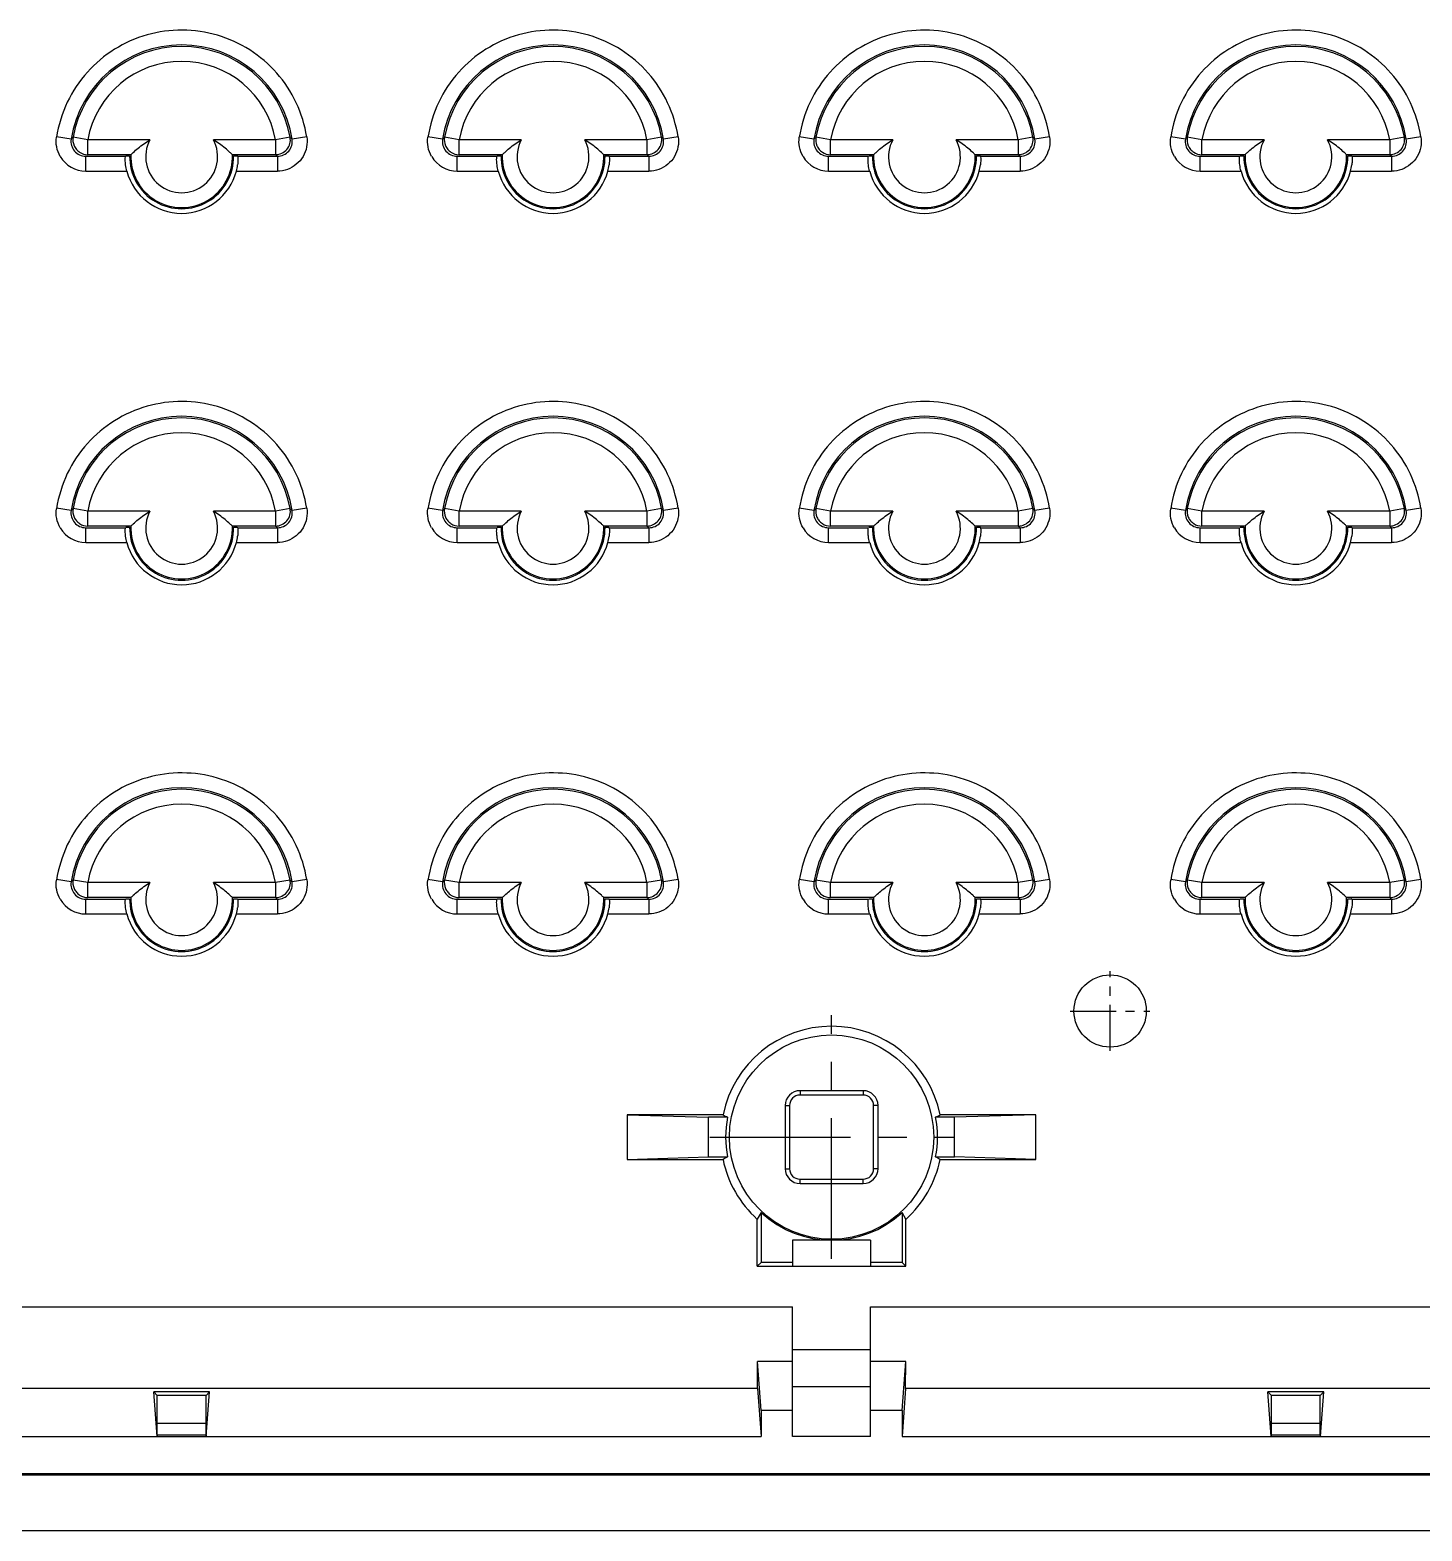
# Model space of a CAD drawing. Header units: millimetres. Extents: x 2151 to 2806, y 681 to 1136.
# Drawn here: x 2621.38 to 2658.86, y 797.6 to 838.01 of the extents above; entities that cross this region are included whole.
import ezdxf

# ---------------------------------------------------------------- set-up
doc = ezdxf.new("R2010")
doc.units = ezdxf.units.MM
doc.linetypes.add('CENTER', pattern=[50.8, 31.75, -6.35, 6.35, -6.35])

msp = doc.modelspace()

# ---------------------------------------------------------------- linework, layer by layer
at = {"color": 7, "linetype": 'Continuous'}
for p, q in [((2622.489, 835.072), (2622.094, 835.136)), ((2622.934, 835.052), (2622.541, 835.123)), ((2624.608, 835.052), (2622.934, 835.052)), ((2622.934, 834.652), (2622.934, 835.052)), ((2627.99, 835.052), (2626.317, 835.052)), ((2628.385, 835.123), (2627.991, 835.052)), ((2627.991, 835.052), (2627.991, 834.652)), ((2628.831, 835.136), (2628.437, 835.072)), ((2632.489, 835.072), (2632.094, 835.136)), ((2632.934, 835.052), (2632.541, 835.123)), ((2634.608, 835.052), (2632.934, 835.052)), ((2632.934, 834.652), (2632.934, 835.052)), ((2637.99, 835.052), (2636.317, 835.052)), ((2638.385, 835.123), (2637.991, 835.052)), ((2637.991, 835.052), (2637.991, 834.652)), ((2638.831, 835.136), (2638.437, 835.072)), ((2642.489, 835.072), (2642.094, 835.136)), ((2642.934, 835.052), (2642.541, 835.123)), ((2644.608, 835.052), (2642.934, 835.052)), ((2642.934, 834.652), (2642.934, 835.052)), ((2647.99, 835.052), (2646.317, 835.052)), ((2648.385, 835.123), (2647.991, 835.052)), ((2647.991, 835.052), (2647.991, 834.652)), ((2648.831, 835.136), (2648.437, 835.072)), ((2652.489, 835.072), (2652.094, 835.136)), ((2652.934, 835.052), (2652.541, 835.123)), ((2654.608, 835.052), (2652.934, 835.052)), ((2652.934, 834.652), (2652.934, 835.052)), ((2657.99, 835.052), (2656.317, 835.052)), ((2658.385, 835.123), (2657.991, 835.052)), ((2657.991, 835.052), (2657.991, 834.652)), ((2658.831, 835.136), (2658.437, 835.072)), ((2622.883, 834.609), (2623.952, 834.609)), ((2622.883, 834.21), (2622.883, 834.609)), ((2624.096, 834.652), (2622.934, 834.652)), ((2623.963, 834.62), (2624.063, 834.62)), ((2627.991, 834.652), (2626.83, 834.652)), ((2626.862, 834.62), (2626.962, 834.62)), ((2626.974, 834.609), (2628.042, 834.609)), ((2628.042, 834.609), (2628.042, 834.21)), ((2632.883, 834.609), (2633.952, 834.609)), ((2632.883, 834.21), (2632.883, 834.609)), ((2634.096, 834.652), (2632.934, 834.652)), ((2633.963, 834.62), (2634.063, 834.62)), ((2637.991, 834.652), (2636.83, 834.652)), ((2636.862, 834.62), (2636.962, 834.62)), ((2636.974, 834.609), (2638.042, 834.609)), ((2638.042, 834.609), (2638.042, 834.21)), ((2642.883, 834.609), (2643.952, 834.609)), ((2642.883, 834.21), (2642.883, 834.609)), ((2644.096, 834.652), (2642.934, 834.652)), ((2643.963, 834.62), (2644.063, 834.62)), ((2647.991, 834.652), (2646.83, 834.652)), ((2646.862, 834.62), (2646.962, 834.62)), ((2646.974, 834.609), (2648.042, 834.609)), ((2648.042, 834.609), (2648.042, 834.21)), ((2652.883, 834.609), (2653.952, 834.609)), ((2652.883, 834.21), (2652.883, 834.609)), ((2654.096, 834.652), (2652.934, 834.652)), ((2653.963, 834.62), (2654.063, 834.62)), ((2657.991, 834.652), (2656.83, 834.652)), ((2656.862, 834.62), (2656.962, 834.62)), ((2656.974, 834.609), (2658.042, 834.609)), ((2658.042, 834.609), (2658.042, 834.21)), ((2622.883, 834.21), (2623.988, 834.21)), ((2626.937, 834.21), (2628.042, 834.21)), ((2632.883, 834.21), (2633.988, 834.21)), ((2636.937, 834.21), (2638.042, 834.21)), ((2642.883, 834.21), (2643.988, 834.21)), ((2646.937, 834.21), (2648.042, 834.21)), ((2652.883, 834.21), (2653.988, 834.21)), ((2656.937, 834.21), (2658.042, 834.21)), ((2622.489, 825.072), (2622.094, 825.136)), ((2622.934, 825.052), (2622.541, 825.123)), ((2624.608, 825.052), (2622.934, 825.052)), ((2622.934, 824.652), (2622.934, 825.052)), ((2627.99, 825.052), (2626.317, 825.052)), ((2628.385, 825.123), (2627.991, 825.052)), ((2627.991, 825.052), (2627.991, 824.652)), ((2628.831, 825.136), (2628.437, 825.072)), ((2632.489, 825.072), (2632.094, 825.136)), ((2632.934, 825.052), (2632.541, 825.123)), ((2634.608, 825.052), (2632.934, 825.052)), ((2632.934, 824.652), (2632.934, 825.052)), ((2637.99, 825.052), (2636.317, 825.052)), ((2638.385, 825.123), (2637.991, 825.052)), ((2637.991, 825.052), (2637.991, 824.652)), ((2638.831, 825.136), (2638.437, 825.072)), ((2642.489, 825.072), (2642.094, 825.136)), ((2642.934, 825.052), (2642.541, 825.123)), ((2644.608, 825.052), (2642.934, 825.052)), ((2642.934, 824.652), (2642.934, 825.052)), ((2647.99, 825.052), (2646.317, 825.052)), ((2648.385, 825.123), (2647.991, 825.052)), ((2647.991, 825.052), (2647.991, 824.652)), ((2648.831, 825.136), (2648.437, 825.072)), ((2652.489, 825.072), (2652.094, 825.136)), ((2652.934, 825.052), (2652.541, 825.123)), ((2654.608, 825.052), (2652.934, 825.052)), ((2652.934, 824.652), (2652.934, 825.052)), ((2657.99, 825.052), (2656.317, 825.052)), ((2658.385, 825.123), (2657.991, 825.052)), ((2657.991, 825.052), (2657.991, 824.652)), ((2658.831, 825.136), (2658.437, 825.072)), ((2622.883, 824.609), (2623.952, 824.609)), ((2622.883, 824.21), (2622.883, 824.609)), ((2624.096, 824.652), (2622.934, 824.652)), ((2623.963, 824.62), (2624.063, 824.62)), ((2627.991, 824.652), (2626.83, 824.652)), ((2626.862, 824.62), (2626.962, 824.62)), ((2626.974, 824.609), (2628.042, 824.609)), ((2628.042, 824.609), (2628.042, 824.21)), ((2632.883, 824.609), (2633.952, 824.609)), ((2632.883, 824.21), (2632.883, 824.609)), ((2634.096, 824.652), (2632.934, 824.652)), ((2633.963, 824.62), (2634.063, 824.62)), ((2637.991, 824.652), (2636.83, 824.652)), ((2636.862, 824.62), (2636.962, 824.62)), ((2636.974, 824.609), (2638.042, 824.609)), ((2638.042, 824.609), (2638.042, 824.21)), ((2642.883, 824.609), (2643.952, 824.609)), ((2642.883, 824.21), (2642.883, 824.609)), ((2644.096, 824.652), (2642.934, 824.652)), ((2643.963, 824.62), (2644.063, 824.62)), ((2647.991, 824.652), (2646.83, 824.652)), ((2646.862, 824.62), (2646.962, 824.62)), ((2646.974, 824.609), (2648.042, 824.609)), ((2648.042, 824.609), (2648.042, 824.21)), ((2652.883, 824.609), (2653.952, 824.609)), ((2652.883, 824.21), (2652.883, 824.609)), ((2654.096, 824.652), (2652.934, 824.652)), ((2653.963, 824.62), (2654.063, 824.62)), ((2657.991, 824.652), (2656.83, 824.652)), ((2656.862, 824.62), (2656.962, 824.62)), ((2656.974, 824.609), (2658.042, 824.609)), ((2658.042, 824.609), (2658.042, 824.21)), ((2622.883, 824.21), (2623.988, 824.21)), ((2626.937, 824.21), (2628.042, 824.21)), ((2632.883, 824.21), (2633.988, 824.21)), ((2636.937, 824.21), (2638.042, 824.21)), ((2642.883, 824.21), (2643.988, 824.21)), ((2646.937, 824.21), (2648.042, 824.21)), ((2652.883, 824.21), (2653.988, 824.21)), ((2656.937, 824.21), (2658.042, 824.21)), ((2622.489, 815.072), (2622.094, 815.136)), ((2628.831, 815.136), (2628.437, 815.072)), ((2632.489, 815.072), (2632.094, 815.136)), ((2638.831, 815.136), (2638.437, 815.072)), ((2642.489, 815.072), (2642.094, 815.136)), ((2648.831, 815.136), (2648.437, 815.072)), ((2652.489, 815.072), (2652.094, 815.136)), ((2658.831, 815.136), (2658.437, 815.072)), ((2622.934, 815.052), (2622.541, 815.123)), ((2624.608, 815.052), (2622.934, 815.052)), ((2622.934, 814.652), (2622.934, 815.052)), ((2627.99, 815.052), (2626.317, 815.052)), ((2628.385, 815.123), (2627.991, 815.052)), ((2627.991, 815.052), (2627.991, 814.652)), ((2632.934, 815.052), (2632.541, 815.123)), ((2634.608, 815.052), (2632.934, 815.052)), ((2632.934, 814.652), (2632.934, 815.052)), ((2637.99, 815.052), (2636.317, 815.052)), ((2638.385, 815.123), (2637.991, 815.052)), ((2637.991, 815.052), (2637.991, 814.652)), ((2642.934, 815.052), (2642.541, 815.123)), ((2644.608, 815.052), (2642.934, 815.052)), ((2642.934, 814.652), (2642.934, 815.052)), ((2647.99, 815.052), (2646.317, 815.052)), ((2648.385, 815.123), (2647.991, 815.052)), ((2647.991, 815.052), (2647.991, 814.652)), ((2652.934, 815.052), (2652.541, 815.123)), ((2654.608, 815.052), (2652.934, 815.052)), ((2652.934, 814.652), (2652.934, 815.052)), ((2657.99, 815.052), (2656.317, 815.052)), ((2658.385, 815.123), (2657.991, 815.052)), ((2657.991, 815.052), (2657.991, 814.652)), ((2622.883, 814.609), (2623.952, 814.609)), ((2622.883, 814.21), (2622.883, 814.609)), ((2624.096, 814.652), (2622.934, 814.652)), ((2623.963, 814.62), (2624.063, 814.62)), ((2627.991, 814.652), (2626.83, 814.652)), ((2626.862, 814.62), (2626.962, 814.62)), ((2626.974, 814.609), (2628.042, 814.609)), ((2628.042, 814.609), (2628.042, 814.21)), ((2632.883, 814.609), (2633.952, 814.609)), ((2632.883, 814.21), (2632.883, 814.609)), ((2634.096, 814.652), (2632.934, 814.652)), ((2633.963, 814.62), (2634.063, 814.62)), ((2637.991, 814.652), (2636.83, 814.652)), ((2636.862, 814.62), (2636.962, 814.62)), ((2636.974, 814.609), (2638.042, 814.609)), ((2638.042, 814.609), (2638.042, 814.21)), ((2642.883, 814.609), (2643.952, 814.609)), ((2642.883, 814.21), (2642.883, 814.609)), ((2644.096, 814.652), (2642.934, 814.652)), ((2643.963, 814.62), (2644.063, 814.62)), ((2647.991, 814.652), (2646.83, 814.652)), ((2646.862, 814.62), (2646.962, 814.62)), ((2646.974, 814.609), (2648.042, 814.609)), ((2648.042, 814.609), (2648.042, 814.21)), ((2652.883, 814.609), (2653.952, 814.609)), ((2652.883, 814.21), (2652.883, 814.609)), ((2654.096, 814.652), (2652.934, 814.652)), ((2653.963, 814.62), (2654.063, 814.62)), ((2657.991, 814.652), (2656.83, 814.652)), ((2656.862, 814.62), (2656.962, 814.62)), ((2656.974, 814.609), (2658.042, 814.609)), ((2658.042, 814.609), (2658.042, 814.21)), ((2622.883, 814.21), (2623.988, 814.21)), ((2626.937, 814.21), (2628.042, 814.21)), ((2632.883, 814.21), (2633.988, 814.21)), ((2636.937, 814.21), (2638.042, 814.21)), ((2642.883, 814.21), (2643.988, 814.21)), ((2646.937, 814.21), (2648.042, 814.21)), ((2652.883, 814.21), (2653.988, 814.21)), ((2656.937, 814.21), (2658.042, 814.21)), ((2643.813, 809.451), (2642.113, 809.451)), ((2642.113, 809.451), (2642.113, 809.333)), ((2643.813, 809.333), (2642.113, 809.333)), ((2643.813, 809.451), (2643.813, 809.333)), ((2640.04, 808.801), (2637.463, 808.801)), ((2637.463, 808.801), (2639.65, 808.735)), ((2637.463, 808.801), (2637.463, 807.601)), ((2640.161, 808.735), (2639.65, 808.735)), ((2639.65, 807.666), (2639.65, 808.735)), ((2641.713, 809.051), (2641.831, 809.051)), ((2641.713, 809.051), (2641.713, 807.351)), ((2641.831, 809.051), (2641.831, 807.351)), ((2644.213, 809.051), (2644.095, 809.051)), ((2644.095, 807.351), (2644.095, 809.051)), ((2644.213, 807.351), (2644.213, 809.051)), ((2646.275, 808.735), (2645.765, 808.735)), ((2648.463, 808.801), (2645.885, 808.801)), ((2648.463, 808.801), (2646.275, 808.735)), ((2646.275, 807.666), (2646.275, 808.735)), ((2648.463, 807.601), (2648.463, 808.801)), ((2637.463, 807.601), (2639.65, 807.666)), ((2637.463, 807.601), (2640.04, 807.601)), ((2639.65, 807.666), (2640.161, 807.666)), ((2645.765, 807.666), (2646.275, 807.666)), ((2645.885, 807.601), (2648.463, 807.601)), ((2648.463, 807.601), (2646.275, 807.666)), ((2641.713, 807.351), (2641.831, 807.351)), ((2642.113, 807.069), (2643.813, 807.069)), ((2642.113, 806.951), (2642.113, 807.069)), ((2643.813, 806.951), (2643.813, 807.069)), ((2644.213, 807.351), (2644.095, 807.351)), ((2642.113, 806.951), (2643.813, 806.951)), ((2641.066, 806.172), (2640.963, 805.987)), ((2640.963, 804.723), (2640.963, 805.987)), ((2641.066, 806.172), (2641.066, 804.826)), ((2644.963, 805.987), (2644.86, 806.172)), ((2644.86, 806.172), (2644.86, 804.826)), ((2644.963, 804.723), (2644.963, 805.987)), ((2644.013, 805.423), (2641.913, 805.423)), ((2641.913, 805.423), (2641.913, 804.729)), ((2644.013, 805.423), (2644.013, 804.729)), ((2641.066, 804.826), (2640.963, 804.723)), ((2640.963, 804.723), (2644.963, 804.723)), ((2641.913, 804.826), (2641.066, 804.826)), ((2644.86, 804.826), (2644.013, 804.826)), ((2644.86, 804.826), (2644.963, 804.723)), ((2611.513, 803.633), (2641.913, 803.633)), ((2641.913, 800.138), (2641.913, 803.633)), ((2644.013, 803.633), (2689.491, 803.633)), ((2644.013, 800.138), (2644.013, 803.633)), ((2644.013, 802.477), (2641.913, 802.477)), ((2641.913, 802.161), (2640.967, 802.161)), ((2641.066, 800.838), (2640.967, 802.161)), ((2640.968, 801.435), (2640.967, 802.161)), ((2644.959, 802.161), (2644.013, 802.161)), ((2644.86, 800.838), (2644.959, 802.161)), ((2644.957, 801.435), (2644.959, 802.161)), ((2640.968, 801.435), (2612.457, 801.435)), ((2640.968, 801.435), (2641.066, 800.138)), ((2644.013, 801.478), (2641.913, 801.478)), ((2644.957, 801.435), (2644.86, 800.138)), ((2689.491, 801.435), (2644.957, 801.435)), ((2626.213, 801.338), (2624.713, 801.338)), ((2624.806, 801.245), (2624.713, 801.338)), ((2624.803, 800.138), (2624.713, 801.338)), ((2624.805, 800.182), (2624.806, 801.245)), ((2626.12, 801.245), (2624.806, 801.245)), ((2626.12, 801.245), (2626.213, 801.338)), ((2626.12, 800.182), (2626.12, 801.245)), ((2626.123, 800.138), (2626.213, 801.338)), ((2656.213, 801.338), (2654.713, 801.338)), ((2654.806, 801.245), (2654.713, 801.338)), ((2654.803, 800.138), (2654.713, 801.338)), ((2654.805, 800.182), (2654.806, 801.245)), ((2656.12, 801.245), (2654.806, 801.245)), ((2656.12, 801.245), (2656.213, 801.338)), ((2656.12, 800.182), (2656.12, 801.245)), ((2656.123, 800.138), (2656.213, 801.338)), ((2641.913, 800.838), (2641.066, 800.838)), ((2641.066, 800.838), (2641.066, 800.138)), ((2644.86, 800.838), (2644.013, 800.838)), ((2644.86, 800.838), (2644.86, 800.138)), ((2624.805, 800.182), (2624.803, 800.138)), ((2624.805, 800.182), (2626.12, 800.182)), ((2624.806, 800.498), (2626.12, 800.498)), ((2626.12, 800.182), (2626.123, 800.138)), ((2654.805, 800.182), (2654.803, 800.138)), ((2654.805, 800.182), (2656.12, 800.182)), ((2654.806, 800.498), (2656.12, 800.498)), ((2656.12, 800.182), (2656.123, 800.138)), ((2612.36, 800.138), (2641.066, 800.138)), ((2644.013, 800.138), (2641.913, 800.138)), ((2644.86, 800.138), (2707.427, 800.138)), ((2707.467, 799.097), (2584.963, 799.097)), ((2707.467, 799.138), (2585.003, 799.138)), ((2707.47, 797.596), (2583.463, 797.596))]:
    msp.add_line(p, q, dxfattribs=at)
at = {"color": 1, "linetype": 'CENTER', "ltscale": 0.038953}
for p, q in [((2650.463, 810.525), (2650.463, 812.667)), ((2649.391, 811.596), (2651.534, 811.596))]:
    msp.add_line(p, q, dxfattribs=at)
at = {"color": 1, "linetype": 'CENTER', "ltscale": 0.119341}
for p, q in [((2642.963, 804.919), (2642.963, 811.483)), ((2639.681, 808.201), (2646.245, 808.201))]:
    msp.add_line(p, q, dxfattribs=at)
at = {"color": 7, "linetype": 'Continuous'}
for centre, radius in [((2650.463, 811.596), 0.974), ((2642.963, 808.201), 2.75)]:
    msp.add_circle(centre, radius, dxfattribs=at)
for centre, radius, start, end in [((2625.463, 834.596), 3.012, 9.1024, 170.8976), ((2625.463, 834.596), 2.969, 10.2257, 169.7742), ((2635.463, 834.596), 3.012, 9.1024, 170.8976), ((2635.463, 834.596), 2.969, 10.2257, 169.7742), ((2645.463, 834.596), 3.012, 9.1024, 170.8976), ((2645.463, 834.596), 2.969, 10.2257, 169.7742), ((2655.463, 834.596), 3.012, 9.1024, 170.8976), ((2655.463, 834.596), 2.969, 10.2257, 169.7742), ((2625.463, 834.596), 2.569, 10.2285, 169.7732), ((2635.463, 834.596), 2.569, 10.2285, 169.7732), ((2645.463, 834.596), 2.569, 10.2285, 169.7732), ((2655.463, 834.596), 2.569, 10.2285, 169.7732), ((2622.882, 835.008), 0.399, 170.8764, 270.1536), ((2627.946, 829.504), 7.797, 133.8922, 134.426), ((2625.463, 834.596), 0.968, 151.8984, 28.1016), ((2627.99, 835.053), 0.4, 270.104, 10.1219), ((2628.043, 835.008), 0.399, 269.8554, 9.2464), ((2623.102, 829.63), 7.621, 45.5706, 46.1167), ((2632.882, 835.008), 0.399, 170.8764, 270.1536), ((2637.946, 829.504), 7.797, 133.8922, 134.426), ((2635.463, 834.596), 0.968, 151.8984, 28.1016), ((2637.99, 835.053), 0.4, 270.104, 10.1219), ((2638.043, 835.008), 0.399, 269.8554, 9.2464), ((2633.102, 829.63), 7.621, 45.5706, 46.1167), ((2642.882, 835.008), 0.399, 170.8764, 270.1536), ((2647.946, 829.504), 7.797, 133.8922, 134.426), ((2645.463, 834.596), 0.968, 151.8984, 28.1016), ((2647.99, 835.053), 0.4, 270.104, 10.1219), ((2648.043, 835.008), 0.399, 269.8554, 9.2464), ((2643.102, 829.63), 7.621, 45.5706, 46.1167), ((2652.882, 835.008), 0.399, 170.8764, 270.1536), ((2657.946, 829.504), 7.797, 133.8922, 134.426), ((2655.463, 834.596), 0.968, 151.8984, 28.1016), ((2657.99, 835.053), 0.4, 270.104, 10.1219), ((2658.043, 835.008), 0.399, 269.8554, 9.2464), ((2653.102, 829.63), 7.621, 45.5706, 46.1167), ((2622.884, 835.01), 0.8, 210.5745, 269.9782), ((2625.463, 834.596), 1.4, 178.9995, 1.0005), ((2625.463, 834.596), 1.368, 177.6389, 2.3611), ((2623.995, 831.604), 4.232, 45.2554, 45.4667), ((2623.525, 829.31), 6.963, 49.5552, 50.1022), ((2632.884, 835.01), 0.8, 210.5745, 269.9783), ((2635.463, 834.596), 1.4, 178.9995, 1.0005), ((2635.463, 834.596), 1.368, 177.6389, 2.3611), ((2633.995, 831.604), 4.232, 45.2554, 45.4667), ((2633.525, 829.31), 6.963, 49.5552, 50.1022), ((2642.884, 835.01), 0.8, 210.5745, 269.9782), ((2645.463, 834.596), 1.4, 178.9995, 1.0005), ((2645.463, 834.596), 1.368, 177.6389, 2.3611), ((2643.995, 831.604), 4.232, 45.2554, 45.4667), ((2643.525, 829.31), 6.963, 49.5552, 50.1022), ((2652.884, 835.01), 0.8, 210.5745, 269.9782), ((2655.463, 834.596), 1.4, 178.9995, 1.0005), ((2655.463, 834.596), 1.368, 177.6389, 2.3611), ((2653.995, 831.604), 4.232, 45.2554, 45.4667), ((2653.525, 829.31), 6.963, 49.5552, 50.1022), ((2625.463, 834.596), 1.524, 194.6781, 345.3219), ((2625.662, 834.545), 1.319, 345.2528, 352.688), ((2635.463, 834.596), 1.524, 194.6781, 345.3219), ((2635.662, 834.545), 1.319, 345.2528, 352.688), ((2645.463, 834.596), 1.524, 194.6781, 345.3219), ((2645.662, 834.545), 1.319, 345.2528, 352.688), ((2655.463, 834.596), 1.524, 194.6781, 345.3219), ((2655.662, 834.545), 1.319, 345.2528, 352.688), ((2625.463, 824.596), 3.012, 9.1024, 170.8976), ((2625.463, 824.596), 2.969, 10.2257, 169.7742), ((2635.463, 824.596), 3.012, 9.1024, 170.8976), ((2635.463, 824.596), 2.969, 10.2257, 169.7742), ((2645.463, 824.596), 3.012, 9.1024, 170.8976), ((2645.463, 824.596), 2.969, 10.2257, 169.7742), ((2655.463, 824.596), 3.012, 9.1024, 170.8976), ((2655.463, 824.596), 2.969, 10.2257, 169.7742), ((2625.463, 824.596), 2.569, 10.2285, 169.7732), ((2635.463, 824.596), 2.569, 10.2285, 169.7732), ((2645.463, 824.596), 2.569, 10.2285, 169.7732), ((2655.463, 824.596), 2.569, 10.2285, 169.7732), ((2622.882, 825.008), 0.399, 170.8764, 270.1536), ((2627.946, 819.504), 7.797, 133.8922, 134.426), ((2625.463, 824.596), 0.968, 151.8984, 28.1016), ((2627.99, 825.053), 0.4, 270.104, 10.1219), ((2628.043, 825.008), 0.399, 269.8554, 9.2464), ((2623.102, 819.63), 7.621, 45.5706, 46.1167), ((2632.882, 825.008), 0.399, 170.8764, 270.1536), ((2637.946, 819.504), 7.797, 133.8922, 134.426), ((2635.463, 824.596), 0.968, 151.8984, 28.1016), ((2637.99, 825.053), 0.4, 270.104, 10.1219), ((2638.043, 825.008), 0.399, 269.8554, 9.2464), ((2633.102, 819.63), 7.621, 45.5706, 46.1167), ((2642.882, 825.008), 0.399, 170.8764, 270.1536), ((2647.946, 819.504), 7.797, 133.8922, 134.426), ((2645.463, 824.596), 0.968, 151.8984, 28.1016), ((2647.99, 825.053), 0.4, 270.104, 10.1219), ((2648.043, 825.008), 0.399, 269.8554, 9.2464), ((2643.102, 819.63), 7.621, 45.5706, 46.1167), ((2652.882, 825.008), 0.399, 170.8764, 270.1536), ((2657.946, 819.504), 7.797, 133.8922, 134.426), ((2655.463, 824.596), 0.968, 151.8984, 28.1016), ((2657.99, 825.053), 0.4, 270.104, 10.1219), ((2658.043, 825.008), 0.399, 269.8554, 9.2464), ((2653.102, 819.63), 7.621, 45.5706, 46.1167), ((2622.884, 825.01), 0.8, 210.5745, 269.9782), ((2625.463, 824.596), 1.4, 178.9995, 1.0005), ((2625.463, 824.596), 1.368, 177.6389, 2.3611), ((2623.995, 821.604), 4.232, 45.2554, 45.4667), ((2623.525, 819.31), 6.963, 49.5552, 50.1022), ((2632.884, 825.01), 0.8, 210.5745, 269.9782), ((2635.463, 824.596), 1.4, 178.9995, 1.0005), ((2635.463, 824.596), 1.368, 177.6389, 2.3611), ((2633.995, 821.604), 4.232, 45.2554, 45.4667), ((2633.525, 819.31), 6.963, 49.5552, 50.1022), ((2642.884, 825.01), 0.8, 210.5745, 269.9782), ((2645.463, 824.596), 1.4, 178.9995, 1.0005), ((2645.463, 824.596), 1.368, 177.6389, 2.3611), ((2643.995, 821.604), 4.232, 45.2554, 45.4667), ((2643.525, 819.31), 6.963, 49.5552, 50.1022), ((2652.884, 825.01), 0.8, 210.5745, 269.9782), ((2655.463, 824.596), 1.4, 178.9995, 1.0005), ((2655.463, 824.596), 1.368, 177.6389, 2.3611), ((2653.995, 821.604), 4.232, 45.2554, 45.4667), ((2653.525, 819.31), 6.963, 49.5552, 50.1022), ((2625.463, 824.596), 1.524, 194.6781, 345.3219), ((2625.662, 824.545), 1.319, 345.2528, 352.688), ((2635.463, 824.596), 1.524, 194.6781, 345.3219), ((2635.662, 824.545), 1.319, 345.2528, 352.688), ((2645.463, 824.596), 1.524, 194.6781, 345.3219), ((2645.662, 824.545), 1.319, 345.2528, 352.688), ((2655.463, 824.596), 1.524, 194.6781, 345.3219), ((2655.662, 824.545), 1.319, 345.2528, 352.688), ((2625.463, 814.596), 3.012, 9.1024, 170.8976), ((2625.463, 814.596), 2.969, 10.2257, 169.7742), ((2635.463, 814.596), 3.012, 9.1024, 170.8976), ((2635.463, 814.596), 2.969, 10.2257, 169.7742), ((2645.463, 814.596), 3.012, 9.1024, 170.8976), ((2645.463, 814.596), 2.969, 10.2257, 169.7742), ((2655.463, 814.596), 3.012, 9.1024, 170.8976), ((2655.463, 814.596), 2.969, 10.2257, 169.7742), ((2625.463, 814.596), 2.569, 10.2285, 169.7732), ((2635.463, 814.596), 2.569, 10.2285, 169.7732), ((2645.463, 814.596), 2.569, 10.2285, 169.7732), ((2655.463, 814.596), 2.569, 10.2285, 169.7732), ((2622.882, 815.008), 0.399, 170.8764, 270.1536), ((2627.946, 809.504), 7.797, 133.8922, 134.426), ((2625.463, 814.596), 0.968, 151.8984, 28.1016), ((2627.99, 815.053), 0.4, 270.104, 10.1219), ((2628.043, 815.008), 0.399, 269.8554, 9.2464), ((2623.102, 809.63), 7.621, 45.5706, 46.1167), ((2632.882, 815.008), 0.399, 170.8764, 270.1536), ((2637.946, 809.504), 7.797, 133.8922, 134.426), ((2635.463, 814.596), 0.968, 151.8984, 28.1016), ((2637.99, 815.053), 0.4, 270.104, 10.1219), ((2638.043, 815.008), 0.399, 269.8554, 9.2464), ((2633.102, 809.63), 7.621, 45.5706, 46.1167), ((2642.882, 815.008), 0.399, 170.8764, 270.1536), ((2647.946, 809.504), 7.797, 133.8922, 134.426), ((2645.463, 814.596), 0.968, 151.8984, 28.1016), ((2647.99, 815.053), 0.4, 270.104, 10.1219), ((2648.043, 815.008), 0.399, 269.8554, 9.2464), ((2643.102, 809.63), 7.621, 45.5706, 46.1167), ((2652.882, 815.008), 0.399, 170.8764, 270.1536), ((2657.946, 809.504), 7.797, 133.8922, 134.426), ((2655.463, 814.596), 0.968, 151.8984, 28.1016), ((2657.99, 815.053), 0.4, 270.104, 10.1219), ((2658.043, 815.008), 0.399, 269.8554, 9.2464), ((2653.102, 809.63), 7.621, 45.5706, 46.1167), ((2622.884, 815.01), 0.8, 210.5745, 269.9782), ((2625.463, 814.596), 1.4, 178.9995, 1.0005), ((2625.463, 814.596), 1.368, 177.6389, 2.3611), ((2625.662, 814.545), 1.319, 345.2528, 352.688), ((2623.995, 811.604), 4.232, 45.2554, 45.4667), ((2623.525, 809.31), 6.963, 49.5552, 50.1022), ((2632.884, 815.01), 0.8, 210.5745, 269.9782), ((2635.463, 814.596), 1.4, 178.9995, 1.0005), ((2635.463, 814.596), 1.368, 177.6389, 2.3611), ((2635.662, 814.545), 1.319, 345.2528, 352.688), ((2633.995, 811.604), 4.232, 45.2554, 45.4667), ((2633.525, 809.31), 6.963, 49.5552, 50.1022), ((2642.884, 815.01), 0.8, 210.5745, 269.9782), ((2645.463, 814.596), 1.4, 178.9995, 1.0005), ((2645.463, 814.596), 1.368, 177.6389, 2.3611), ((2645.662, 814.545), 1.319, 345.2528, 352.688), ((2643.995, 811.604), 4.232, 45.2554, 45.4667), ((2643.525, 809.31), 6.963, 49.5552, 50.1022), ((2652.884, 815.01), 0.8, 210.5745, 269.9782), ((2655.463, 814.596), 1.4, 178.9995, 1.0005), ((2655.463, 814.596), 1.368, 177.6389, 2.3611), ((2655.662, 814.545), 1.319, 345.2528, 352.688), ((2653.995, 811.604), 4.232, 45.2554, 45.4667), ((2653.525, 809.31), 6.963, 49.5552, 50.1022), ((2625.463, 814.596), 1.524, 194.6781, 345.3219), ((2635.463, 814.596), 1.524, 194.6781, 345.3219), ((2645.463, 814.596), 1.524, 194.6781, 345.3219), ((2655.463, 814.596), 1.524, 194.6781, 345.3219), ((2642.963, 808.201), 2.984, 11.6015, 168.3985), ((2642.113, 809.051), 0.4, 90, 180), ((2642.113, 809.051), 0.282, 90, 180), ((2643.813, 809.051), 0.4, 0, 90), ((2643.813, 809.051), 0.282, 0, 90), ((2672.647, 868.68), 68.181, 241.42937, 241.54459), ((2642.963, 808.201), 2.853, 169.1996, 190.8004), ((2613.692, 867.918), 67.315, 298.45467, 298.57137), ((2642.963, 808.201), 2.853, 349.1996, 10.8004), ((2672.234, 748.484), 67.315, 118.45467, 118.57137), ((2642.963, 808.201), 2.984, 191.6015, 227.9061), ((2642.963, 808.201), 2.984, 312.0939, 348.3985), ((2613.278, 747.722), 68.181, 61.42937, 61.54459), ((2642.113, 807.351), 0.4, 180, 270), ((2642.113, 807.351), 0.282, 180, 270), ((2643.813, 807.351), 0.4, 270, 0), ((2643.813, 807.351), 0.282, 270, 0), ((2642.963, 808.201), 2.777, 226.9227, 313.0773)]:
    msp.add_arc(centre, radius, start, end, dxfattribs=at)
for points, start_tangent, end_tangent in [([(2628.831, 835.133), (2628.549, 836.05), (2628.024, 836.85), (2627.297, 837.472), (2626.426, 837.869), (2625.479, 838.007), (2624.531, 837.878), (2623.656, 837.49), (2622.924, 836.875), (2622.385, 836.069), (2622.094, 835.121)], (-0.1582, 0.987407), (-0.1582, -0.987407)), ([(2638.831, 835.133), (2638.549, 836.05), (2638.024, 836.85), (2637.297, 837.472), (2636.426, 837.869), (2635.479, 838.007), (2634.531, 837.878), (2633.656, 837.49), (2632.924, 836.875), (2632.385, 836.069), (2632.094, 835.121)], (-0.1582, 0.987407), (-0.1582, -0.987407)), ([(2648.831, 835.133), (2648.549, 836.05), (2648.024, 836.85), (2647.297, 837.472), (2646.426, 837.869), (2645.479, 838.007), (2644.531, 837.878), (2643.656, 837.49), (2642.924, 836.875), (2642.385, 836.069), (2642.094, 835.121)], (-0.1582, 0.987407), (-0.1582, -0.987407)), ([(2658.831, 835.133), (2658.549, 836.05), (2658.024, 836.85), (2657.297, 837.472), (2656.426, 837.869), (2655.479, 838.007), (2654.531, 837.878), (2653.656, 837.49), (2652.924, 836.875), (2652.385, 836.069), (2652.094, 835.121)], (-0.1582, 0.987407), (-0.1582, -0.987407)), ([(2622.195, 834.603), (2622.098, 834.86), (2622.094, 835.121)], (-0.508458, 0.861087), (0.158023, 0.987435)), ([(2622.541, 835.123), (2622.567, 834.895), (2622.628, 834.796)], (-0.179302, -0.983794), (0.641293, -0.767296)), ([(2624.096, 834.652), (2624.161, 834.713), (2624.29, 834.826), (2624.446, 834.945), (2624.608, 835.052)], (0.721525, 0.692388), (0.857623, 0.514278)), ([(2626.83, 834.652), (2626.764, 834.713), (2626.635, 834.826), (2626.479, 834.945), (2626.317, 835.052)], (-0.721525, 0.692388), (-0.857623, 0.514278)), ([(2628.831, 835.133), (2628.827, 834.86), (2628.731, 834.603), (2628.551, 834.393), (2628.313, 834.257), (2628.042, 834.21)], (0.158024, -0.987435), (-1, -0.000075)), ([(2632.195, 834.603), (2632.098, 834.86), (2632.094, 835.121)], (-0.508458, 0.861087), (0.158023, 0.987435)), ([(2632.541, 835.123), (2632.567, 834.895), (2632.628, 834.796)], (-0.179302, -0.983794), (0.641293, -0.767296)), ([(2634.096, 834.652), (2634.161, 834.713), (2634.29, 834.826), (2634.446, 834.945), (2634.608, 835.052)], (0.721525, 0.692388), (0.857623, 0.514278)), ([(2636.83, 834.652), (2636.764, 834.713), (2636.635, 834.826), (2636.479, 834.945), (2636.317, 835.052)], (-0.721525, 0.692388), (-0.857623, 0.514278)), ([(2638.831, 835.133), (2638.827, 834.86), (2638.731, 834.603), (2638.551, 834.393), (2638.313, 834.257), (2638.042, 834.21)], (0.158024, -0.987435), (-1, -0.000075)), ([(2642.195, 834.603), (2642.098, 834.86), (2642.094, 835.121)], (-0.508458, 0.861087), (0.158023, 0.987435)), ([(2642.541, 835.123), (2642.567, 834.895), (2642.628, 834.796)], (-0.179302, -0.983794), (0.641293, -0.767296)), ([(2644.096, 834.652), (2644.161, 834.713), (2644.29, 834.826), (2644.446, 834.945), (2644.608, 835.052)], (0.721525, 0.692388), (0.857623, 0.514278)), ([(2646.83, 834.652), (2646.764, 834.713), (2646.635, 834.826), (2646.479, 834.945), (2646.317, 835.052)], (-0.721525, 0.692388), (-0.857623, 0.514278)), ([(2648.831, 835.133), (2648.827, 834.86), (2648.731, 834.603), (2648.551, 834.393), (2648.313, 834.257), (2648.042, 834.21)], (0.158024, -0.987435), (-1, -0.000075)), ([(2652.195, 834.603), (2652.098, 834.86), (2652.094, 835.121)], (-0.508458, 0.861087), (0.158023, 0.987435)), ([(2652.541, 835.123), (2652.567, 834.895), (2652.628, 834.796)], (-0.179302, -0.983794), (0.641293, -0.767296)), ([(2654.096, 834.652), (2654.161, 834.713), (2654.29, 834.826), (2654.446, 834.945), (2654.608, 835.052)], (0.721525, 0.692388), (0.857623, 0.514278)), ([(2656.83, 834.652), (2656.764, 834.713), (2656.635, 834.826), (2656.479, 834.945), (2656.317, 835.052)], (-0.721525, 0.692388), (-0.857623, 0.514278)), ([(2658.831, 835.133), (2658.827, 834.86), (2658.731, 834.603), (2658.551, 834.393), (2658.313, 834.257), (2658.042, 834.21)], (0.158024, -0.987435), (-1, -0.000075)), ([(2622.628, 834.796), (2622.714, 834.719), (2622.934, 834.652)], (0.641293, -0.767296), (0.999989, -0.004602)), ([(2623.988, 834.21), (2623.955, 834.377), (2623.945, 834.515), (2623.949, 834.596)], (-0.253388, 0.967365), (0.12877, 0.991674)), ([(2623.949, 834.596), (2623.952, 834.609)], (0.12877, 0.991674), (0.710254, 0.703945)), ([(2626.977, 834.596), (2626.98, 834.515), (2626.97, 834.377)], (0.12877, -0.991674), (-0.125954, -0.992036)), ([(2632.628, 834.796), (2632.714, 834.719), (2632.934, 834.652)], (0.641293, -0.767296), (0.999989, -0.004602)), ([(2633.988, 834.21), (2633.955, 834.377), (2633.945, 834.515), (2633.949, 834.596)], (-0.253388, 0.967365), (0.12877, 0.991674)), ([(2633.949, 834.596), (2633.952, 834.609)], (0.12877, 0.991674), (0.710254, 0.703945)), ([(2636.977, 834.596), (2636.98, 834.515), (2636.97, 834.377)], (0.12877, -0.991674), (-0.125954, -0.992036)), ([(2642.628, 834.796), (2642.714, 834.719), (2642.934, 834.652)], (0.641293, -0.767296), (0.999989, -0.004602)), ([(2643.988, 834.21), (2643.955, 834.377), (2643.945, 834.515), (2643.949, 834.596)], (-0.253388, 0.967365), (0.12877, 0.991674)), ([(2643.949, 834.596), (2643.952, 834.609)], (0.12877, 0.991674), (0.710254, 0.703945)), ([(2646.977, 834.596), (2646.98, 834.515), (2646.97, 834.377)], (0.12877, -0.991674), (-0.125954, -0.992036)), ([(2652.628, 834.796), (2652.714, 834.719), (2652.934, 834.652)], (0.641293, -0.767296), (0.999989, -0.004602)), ([(2653.988, 834.21), (2653.955, 834.377), (2653.945, 834.515), (2653.949, 834.596)], (-0.253388, 0.967365), (0.12877, 0.991674)), ([(2653.949, 834.596), (2653.952, 834.609)], (0.12877, 0.991674), (0.710254, 0.703945)), ([(2656.977, 834.596), (2656.98, 834.515), (2656.97, 834.377)], (0.12877, -0.991674), (-0.125954, -0.992036)), ([(2628.831, 825.133), (2628.549, 826.05), (2628.024, 826.85), (2627.297, 827.472), (2626.426, 827.869), (2625.479, 828.007), (2624.531, 827.878), (2623.656, 827.49), (2622.924, 826.875), (2622.385, 826.069), (2622.094, 825.121)], (-0.1582, 0.987407), (-0.1582, -0.987407)), ([(2638.831, 825.133), (2638.549, 826.05), (2638.024, 826.85), (2637.297, 827.472), (2636.426, 827.869), (2635.479, 828.007), (2634.531, 827.878), (2633.656, 827.49), (2632.924, 826.875), (2632.385, 826.069), (2632.094, 825.121)], (-0.1582, 0.987407), (-0.1582, -0.987407)), ([(2648.831, 825.133), (2648.549, 826.05), (2648.024, 826.85), (2647.297, 827.472), (2646.426, 827.869), (2645.479, 828.007), (2644.531, 827.878), (2643.656, 827.49), (2642.924, 826.875), (2642.385, 826.069), (2642.094, 825.121)], (-0.1582, 0.987407), (-0.1582, -0.987407)), ([(2658.831, 825.133), (2658.549, 826.05), (2658.024, 826.85), (2657.297, 827.472), (2656.426, 827.869), (2655.479, 828.007), (2654.531, 827.878), (2653.656, 827.49), (2652.924, 826.875), (2652.385, 826.069), (2652.094, 825.121)], (-0.1582, 0.987407), (-0.1582, -0.987407)), ([(2622.195, 824.603), (2622.098, 824.86), (2622.094, 825.121)], (-0.508458, 0.861087), (0.158023, 0.987435)), ([(2622.541, 825.123), (2622.567, 824.895), (2622.628, 824.796)], (-0.179302, -0.983794), (0.641293, -0.767296)), ([(2624.096, 824.652), (2624.161, 824.713), (2624.29, 824.826), (2624.446, 824.945), (2624.608, 825.052)], (0.721525, 0.692388), (0.857623, 0.514278)), ([(2626.83, 824.652), (2626.764, 824.713), (2626.635, 824.826), (2626.479, 824.945), (2626.317, 825.052)], (-0.721525, 0.692388), (-0.857623, 0.514278)), ([(2628.831, 825.133), (2628.827, 824.86), (2628.731, 824.603), (2628.551, 824.393), (2628.313, 824.257), (2628.042, 824.21)], (0.158024, -0.987435), (-1, -0.000075)), ([(2632.195, 824.603), (2632.098, 824.86), (2632.094, 825.121)], (-0.508458, 0.861087), (0.158023, 0.987435)), ([(2632.541, 825.123), (2632.567, 824.895), (2632.628, 824.796)], (-0.179302, -0.983794), (0.641293, -0.767296)), ([(2634.096, 824.652), (2634.161, 824.713), (2634.29, 824.826), (2634.446, 824.945), (2634.608, 825.052)], (0.721525, 0.692388), (0.857623, 0.514278)), ([(2636.83, 824.652), (2636.764, 824.713), (2636.635, 824.826), (2636.479, 824.945), (2636.317, 825.052)], (-0.721525, 0.692388), (-0.857623, 0.514278)), ([(2638.831, 825.133), (2638.827, 824.86), (2638.731, 824.603), (2638.551, 824.393), (2638.313, 824.257), (2638.042, 824.21)], (0.158024, -0.987435), (-1, -0.000075)), ([(2642.195, 824.603), (2642.098, 824.86), (2642.094, 825.121)], (-0.508458, 0.861087), (0.158023, 0.987435)), ([(2642.541, 825.123), (2642.567, 824.895), (2642.628, 824.796)], (-0.179302, -0.983794), (0.641293, -0.767296)), ([(2644.096, 824.652), (2644.161, 824.713), (2644.29, 824.826), (2644.446, 824.945), (2644.608, 825.052)], (0.721525, 0.692388), (0.857623, 0.514278)), ([(2646.83, 824.652), (2646.764, 824.713), (2646.635, 824.826), (2646.479, 824.945), (2646.317, 825.052)], (-0.721525, 0.692388), (-0.857623, 0.514278)), ([(2648.831, 825.133), (2648.827, 824.86), (2648.731, 824.603), (2648.551, 824.393), (2648.313, 824.257), (2648.042, 824.21)], (0.158024, -0.987435), (-1, -0.000075)), ([(2652.195, 824.603), (2652.098, 824.86), (2652.094, 825.121)], (-0.508458, 0.861087), (0.158023, 0.987435)), ([(2652.541, 825.123), (2652.567, 824.895), (2652.628, 824.796)], (-0.179302, -0.983794), (0.641293, -0.767296)), ([(2654.096, 824.652), (2654.161, 824.713), (2654.29, 824.826), (2654.446, 824.945), (2654.608, 825.052)], (0.721525, 0.692388), (0.857623, 0.514278)), ([(2656.83, 824.652), (2656.764, 824.713), (2656.635, 824.826), (2656.479, 824.945), (2656.317, 825.052)], (-0.721525, 0.692388), (-0.857623, 0.514278)), ([(2658.831, 825.133), (2658.827, 824.86), (2658.731, 824.603), (2658.551, 824.393), (2658.313, 824.257), (2658.042, 824.21)], (0.158024, -0.987435), (-1, -0.000075)), ([(2622.628, 824.796), (2622.714, 824.719), (2622.934, 824.652)], (0.641293, -0.767296), (0.999989, -0.004602)), ([(2623.988, 824.21), (2623.955, 824.377), (2623.945, 824.515), (2623.949, 824.596)], (-0.253388, 0.967365), (0.12877, 0.991674)), ([(2623.949, 824.596), (2623.952, 824.609)], (0.12877, 0.991674), (0.710254, 0.703945)), ([(2626.977, 824.596), (2626.98, 824.515), (2626.97, 824.377)], (0.12877, -0.991674), (-0.125954, -0.992036)), ([(2632.628, 824.796), (2632.714, 824.719), (2632.934, 824.652)], (0.641293, -0.767296), (0.999989, -0.004602)), ([(2633.988, 824.21), (2633.955, 824.377), (2633.945, 824.515), (2633.949, 824.596)], (-0.253388, 0.967365), (0.12877, 0.991674)), ([(2633.949, 824.596), (2633.952, 824.609)], (0.12877, 0.991674), (0.710254, 0.703945)), ([(2636.977, 824.596), (2636.98, 824.515), (2636.97, 824.377)], (0.12877, -0.991674), (-0.125954, -0.992036)), ([(2642.628, 824.796), (2642.714, 824.719), (2642.934, 824.652)], (0.641293, -0.767296), (0.999989, -0.004602)), ([(2643.988, 824.21), (2643.955, 824.377), (2643.945, 824.515), (2643.949, 824.596)], (-0.253388, 0.967365), (0.12877, 0.991674)), ([(2643.949, 824.596), (2643.952, 824.609)], (0.12877, 0.991674), (0.710254, 0.703945)), ([(2646.977, 824.596), (2646.98, 824.515), (2646.97, 824.377)], (0.12877, -0.991674), (-0.125954, -0.992036)), ([(2652.628, 824.796), (2652.714, 824.719), (2652.934, 824.652)], (0.641293, -0.767296), (0.999989, -0.004602)), ([(2653.988, 824.21), (2653.955, 824.377), (2653.945, 824.515), (2653.949, 824.596)], (-0.253388, 0.967365), (0.12877, 0.991674)), ([(2653.949, 824.596), (2653.952, 824.609)], (0.12877, 0.991674), (0.710254, 0.703945)), ([(2656.977, 824.596), (2656.98, 824.515), (2656.97, 824.377)], (0.12877, -0.991674), (-0.125954, -0.992036)), ([(2628.831, 815.133), (2628.549, 816.05), (2628.024, 816.85), (2627.297, 817.472), (2626.426, 817.869), (2625.479, 818.007), (2624.531, 817.878), (2623.656, 817.49), (2622.924, 816.875), (2622.385, 816.069), (2622.094, 815.121)], (-0.1582, 0.987407), (-0.1582, -0.987407)), ([(2638.831, 815.133), (2638.549, 816.05), (2638.024, 816.85), (2637.297, 817.472), (2636.426, 817.869), (2635.479, 818.007), (2634.531, 817.878), (2633.656, 817.49), (2632.924, 816.875), (2632.385, 816.069), (2632.094, 815.121)], (-0.1582, 0.987407), (-0.1582, -0.987407)), ([(2648.831, 815.133), (2648.549, 816.05), (2648.024, 816.85), (2647.297, 817.472), (2646.426, 817.869), (2645.479, 818.007), (2644.531, 817.878), (2643.656, 817.49), (2642.924, 816.875), (2642.385, 816.069), (2642.094, 815.121)], (-0.1582, 0.987407), (-0.1582, -0.987407)), ([(2658.831, 815.133), (2658.549, 816.05), (2658.024, 816.85), (2657.297, 817.472), (2656.426, 817.869), (2655.479, 818.007), (2654.531, 817.878), (2653.656, 817.49), (2652.924, 816.875), (2652.385, 816.069), (2652.094, 815.121)], (-0.1582, 0.987407), (-0.1582, -0.987407)), ([(2622.195, 814.603), (2622.098, 814.86), (2622.094, 815.121)], (-0.508458, 0.861087), (0.158023, 0.987435)), ([(2622.541, 815.123), (2622.567, 814.895), (2622.628, 814.796)], (-0.179302, -0.983794), (0.641293, -0.767296)), ([(2622.628, 814.796), (2622.714, 814.719), (2622.934, 814.652)], (0.641293, -0.767296), (0.999989, -0.004602)), ([(2624.096, 814.652), (2624.161, 814.713), (2624.29, 814.826), (2624.446, 814.945), (2624.608, 815.052)], (0.721525, 0.692388), (0.857623, 0.514278)), ([(2626.83, 814.652), (2626.764, 814.713), (2626.635, 814.826), (2626.479, 814.945), (2626.317, 815.052)], (-0.721525, 0.692388), (-0.857623, 0.514278)), ([(2628.831, 815.133), (2628.827, 814.86), (2628.731, 814.603), (2628.551, 814.393), (2628.313, 814.257), (2628.042, 814.21)], (0.158024, -0.987435), (-1, -0.000075)), ([(2632.195, 814.603), (2632.098, 814.86), (2632.094, 815.121)], (-0.508458, 0.861087), (0.158023, 0.987435)), ([(2632.541, 815.123), (2632.567, 814.895), (2632.628, 814.796)], (-0.179302, -0.983794), (0.641293, -0.767296)), ([(2632.628, 814.796), (2632.714, 814.719), (2632.934, 814.652)], (0.641293, -0.767296), (0.999989, -0.004602)), ([(2634.096, 814.652), (2634.161, 814.713), (2634.29, 814.826), (2634.446, 814.945), (2634.608, 815.052)], (0.721525, 0.692388), (0.857623, 0.514278)), ([(2636.83, 814.652), (2636.764, 814.713), (2636.635, 814.826), (2636.479, 814.945), (2636.317, 815.052)], (-0.721525, 0.692388), (-0.857623, 0.514278)), ([(2638.831, 815.133), (2638.827, 814.86), (2638.731, 814.603), (2638.551, 814.393), (2638.313, 814.257), (2638.042, 814.21)], (0.158024, -0.987435), (-1, -0.000075)), ([(2642.195, 814.603), (2642.098, 814.86), (2642.094, 815.121)], (-0.508458, 0.861087), (0.158023, 0.987435)), ([(2642.541, 815.123), (2642.567, 814.895), (2642.628, 814.796)], (-0.179302, -0.983794), (0.641293, -0.767296)), ([(2642.628, 814.796), (2642.714, 814.719), (2642.934, 814.652)], (0.641293, -0.767296), (0.999989, -0.004602)), ([(2644.096, 814.652), (2644.161, 814.713), (2644.29, 814.826), (2644.446, 814.945), (2644.608, 815.052)], (0.721525, 0.692388), (0.857623, 0.514278)), ([(2646.83, 814.652), (2646.764, 814.713), (2646.635, 814.826), (2646.479, 814.945), (2646.317, 815.052)], (-0.721525, 0.692388), (-0.857623, 0.514278)), ([(2648.831, 815.133), (2648.827, 814.86), (2648.731, 814.603), (2648.551, 814.393), (2648.313, 814.257), (2648.042, 814.21)], (0.158024, -0.987435), (-1, -0.000075)), ([(2652.195, 814.603), (2652.098, 814.86), (2652.094, 815.121)], (-0.508458, 0.861087), (0.158023, 0.987435)), ([(2652.541, 815.123), (2652.567, 814.895), (2652.628, 814.796)], (-0.179302, -0.983794), (0.641293, -0.767296)), ([(2652.628, 814.796), (2652.714, 814.719), (2652.934, 814.652)], (0.641293, -0.767296), (0.999989, -0.004602)), ([(2654.096, 814.652), (2654.161, 814.713), (2654.29, 814.826), (2654.446, 814.945), (2654.608, 815.052)], (0.721525, 0.692388), (0.857623, 0.514278)), ([(2656.83, 814.652), (2656.764, 814.713), (2656.635, 814.826), (2656.479, 814.945), (2656.317, 815.052)], (-0.721525, 0.692388), (-0.857623, 0.514278)), ([(2658.831, 815.133), (2658.827, 814.86), (2658.731, 814.603), (2658.551, 814.393), (2658.313, 814.257), (2658.042, 814.21)], (0.158024, -0.987435), (-1, -0.000075)), ([(2623.988, 814.21), (2623.955, 814.377), (2623.945, 814.515), (2623.949, 814.596)], (-0.253388, 0.967365), (0.12877, 0.991674)), ([(2623.949, 814.596), (2623.952, 814.609)], (0.12877, 0.991674), (0.710254, 0.703945)), ([(2626.977, 814.596), (2626.98, 814.515), (2626.97, 814.377)], (0.12877, -0.991674), (-0.125954, -0.992036)), ([(2633.988, 814.21), (2633.955, 814.377), (2633.945, 814.515), (2633.949, 814.596)], (-0.253388, 0.967365), (0.12877, 0.991674)), ([(2633.949, 814.596), (2633.952, 814.609)], (0.12877, 0.991674), (0.710254, 0.703945)), ([(2636.977, 814.596), (2636.98, 814.515), (2636.97, 814.377)], (0.12877, -0.991674), (-0.125954, -0.992036)), ([(2643.988, 814.21), (2643.955, 814.377), (2643.945, 814.515), (2643.949, 814.596)], (-0.253388, 0.967365), (0.12877, 0.991674)), ([(2643.949, 814.596), (2643.952, 814.609)], (0.12877, 0.991674), (0.710254, 0.703945)), ([(2646.977, 814.596), (2646.98, 814.515), (2646.97, 814.377)], (0.12877, -0.991674), (-0.125954, -0.992036)), ([(2653.988, 814.21), (2653.955, 814.377), (2653.945, 814.515), (2653.949, 814.596)], (-0.253388, 0.967365), (0.12877, 0.991674)), ([(2653.949, 814.596), (2653.952, 814.609)], (0.12877, 0.991674), (0.710254, 0.703945)), ([(2656.977, 814.596), (2656.98, 814.515), (2656.97, 814.377)], (0.12877, -0.991674), (-0.125954, -0.992036))]:
    msp.add_spline(points, degree=3, dxfattribs=dict(at, start_tangent=start_tangent, end_tangent=end_tangent))

doc.saveas('drawing.dxf')
